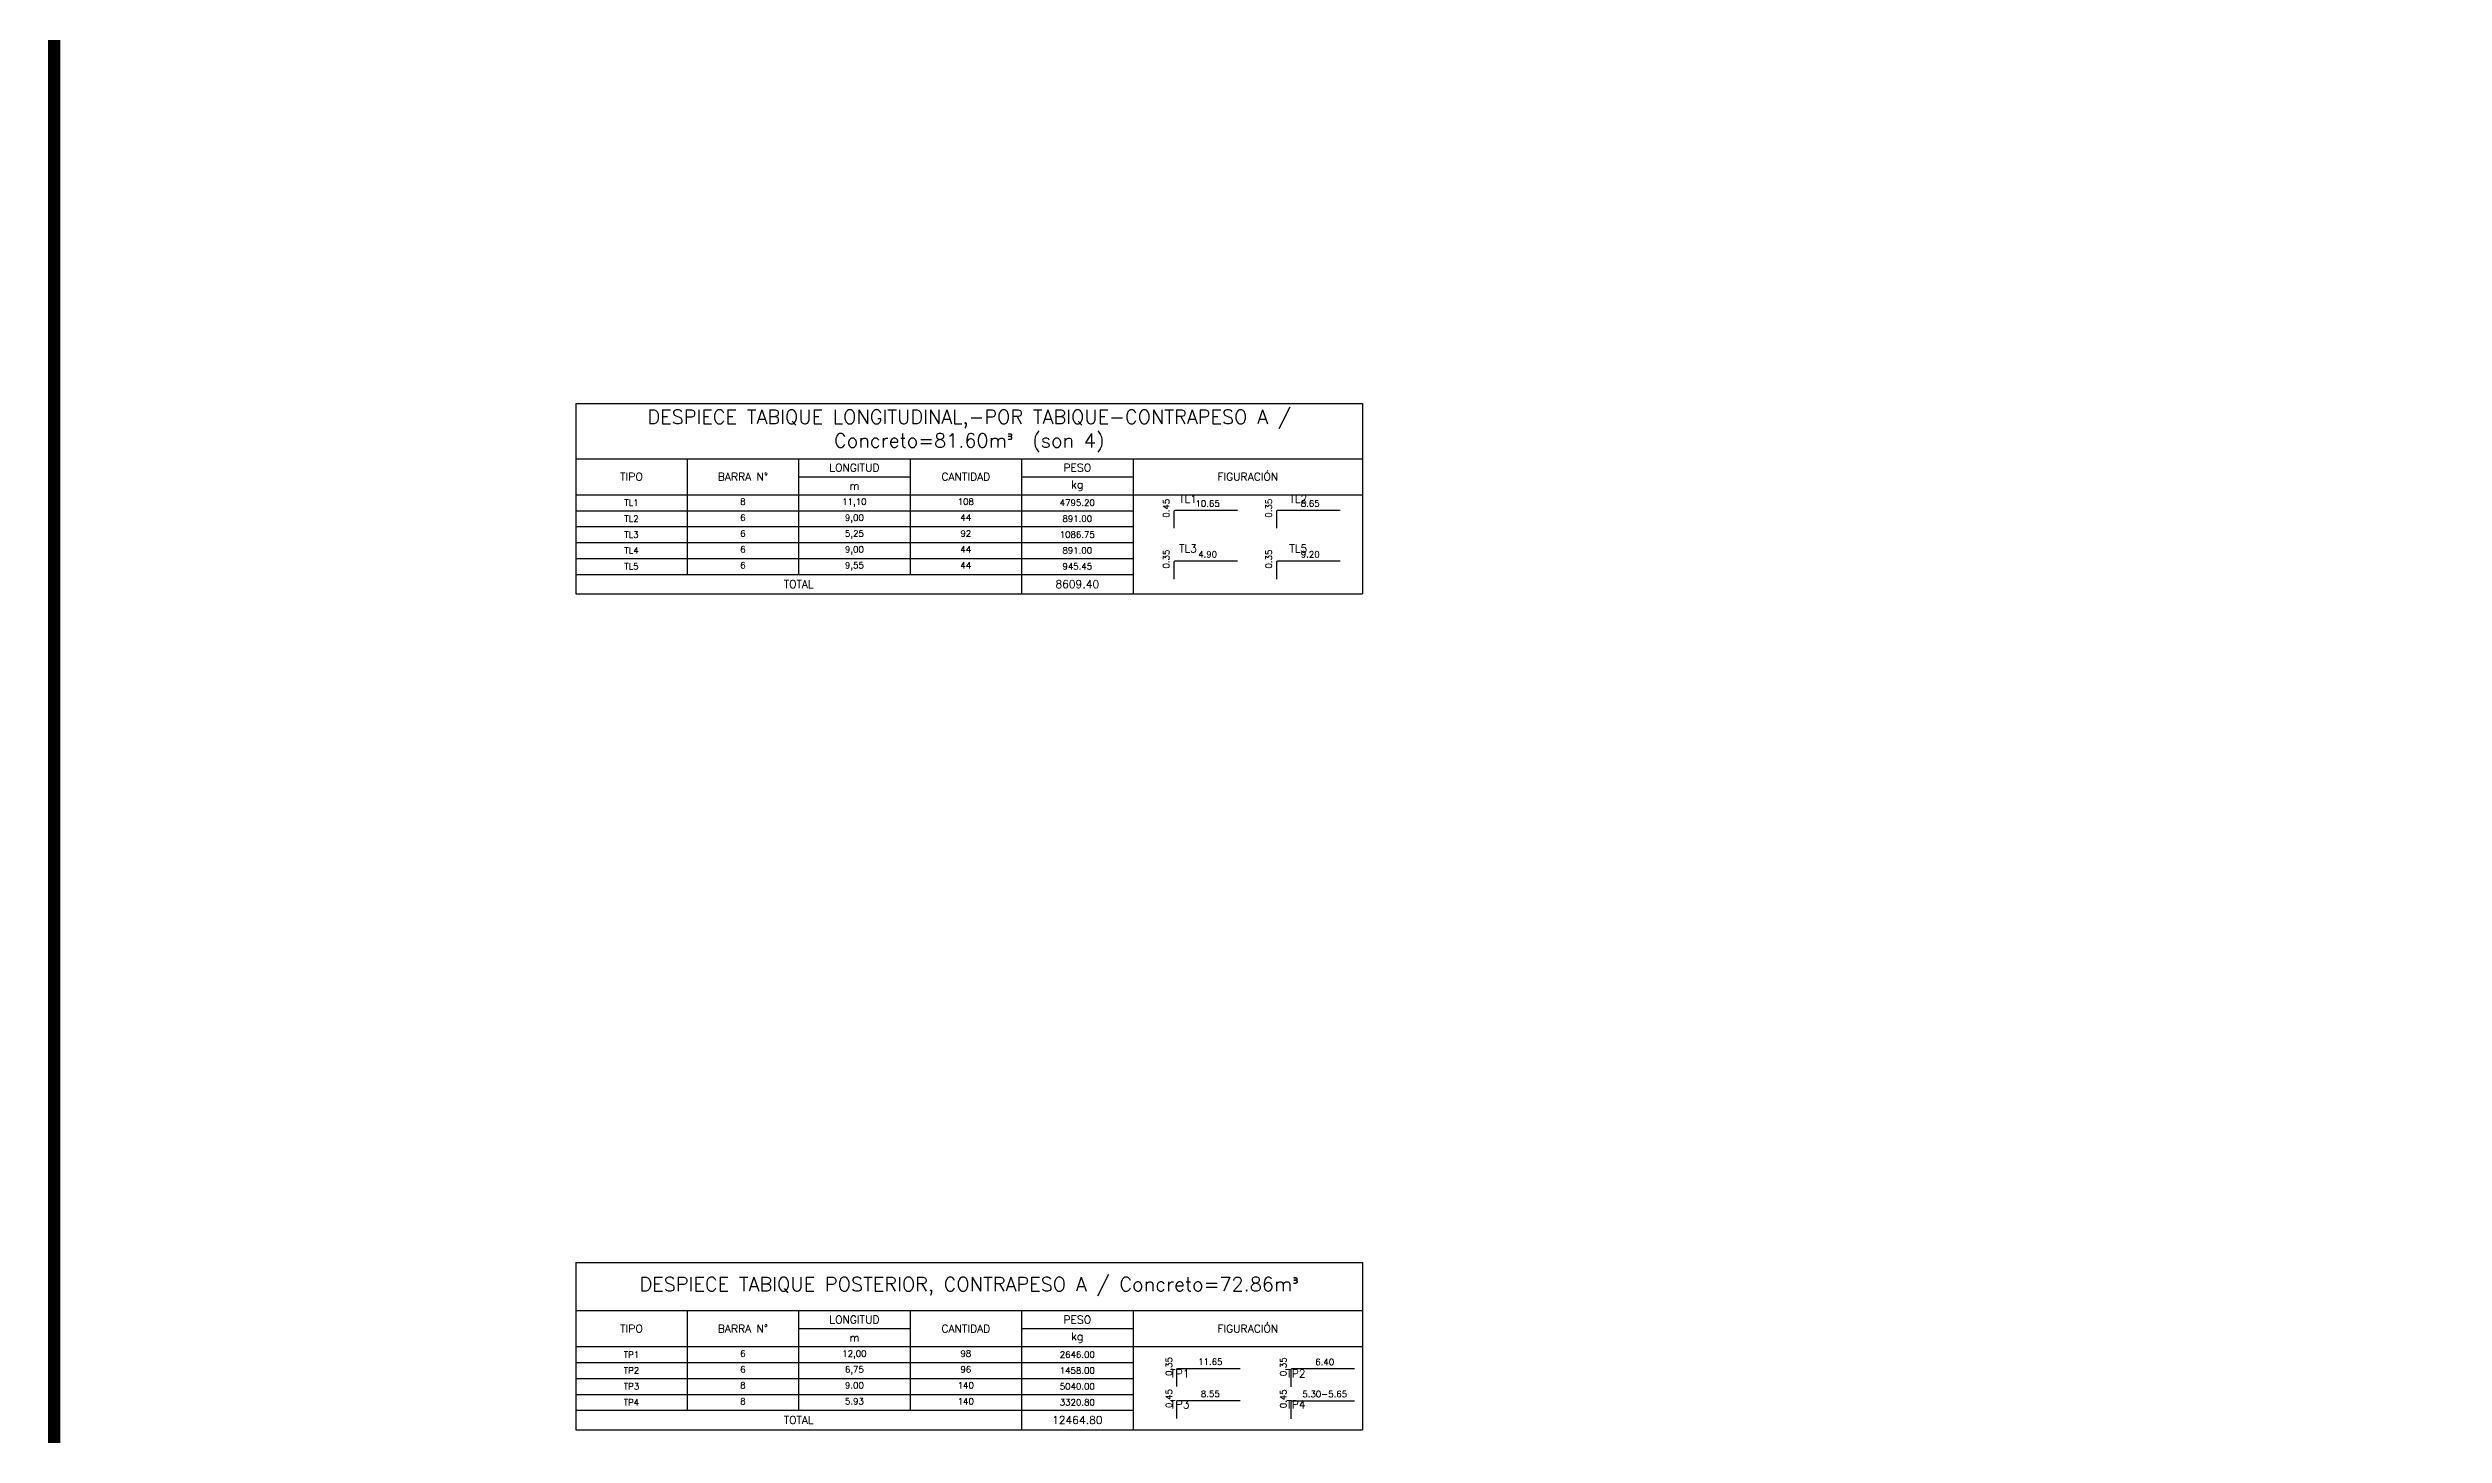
# Model space of a CAD drawing. Header units: metres. Extents: x 1080427 to 1081241, y 976768 to 977191.
# Drawn here: x 1080619.7 to 1080657.82, y 977087.23 to 977109.3 of the extents above; entities that cross this region are included whole.
import ezdxf

# ---------------------------------------------------------------- set-up
doc = ezdxf.new("R2010")
doc.units = ezdxf.units.M
doc.header["$LTSCALE"] = 25.4
doc.layers.add('COTA', color=1, linetype='Continuous', lineweight=30)
doc.layers.add('R80', color=3, linetype='Continuous', lineweight=30)
doc.layers.add('EST', color=150, linetype='Continuous')
doc.layers.add('REGL100', color=4, linetype='Continuous')
doc.styles.add('INTEINSA_Romans', font='ROMANS.shx')
doc.styles.add('romans', font='romans.shx')

# ---------------------------------------------------------------- blocks, each defined once
blk = doc.blocks.new('*T363')
at = {"color": 5, "linetype": 'ByBlock', "lineweight": -2, "transparency": 16777216}
for p, q in [((0, 0), (12.5199669667054, 0)), ((0, 0), (0, -3.031190476031043)), ((12.5199669667054, 0), (12.5199669667054, -3.031190476031043)), ((0, -0.8807142857694998), (12.5199669667054, -0.8807142857694998)), ((1.773251932114363, -0.8807142857694998), (1.773251932114363, -1.45404761901591)), ((3.546503864228725, -0.8807142857694998), (3.546503864228725, -1.45404761901591)), ((5.319755796343088, -0.8807142857694998), (5.319755796343088, -1.45404761901591)), ((7.093007728457451, -0.8807142857694998), (7.093007728457451, -1.45404761901591)), ((8.866259660571814, -0.8807142857694998), (8.866259660571814, -1.45404761901591)), ((0, -1.45404761901591), (12.5199669667054, -1.45404761901591)), ((3.546503864228725, -1.167380952392705), (5.319755796343088, -1.167380952392705)), ((7.093007728457451, -1.167380952392705), (8.866259660571814, -1.167380952392705)), ((0, -2.720714285504073), (8.866259660571814, -2.720714285504073)), ((0, -3.031190476031043), (12.5199669667054, -3.031190476031043)), ((7.093007728457451, -2.720714285504073), (7.093007728457451, -3.031190476031043))]:
    blk.add_line(p, q, dxfattribs=at)
at = {"color": 2, "linetype": 'ByBlock', "lineweight": -2, "transparency": 16777216}
for p, q in [((1.773251932114363, -1.45404761901591), (1.773251932114363, -2.720714285504073)), ((3.546503864228725, -1.45404761901591), (3.546503864228725, -2.720714285504073)), ((5.319755796343088, -1.45404761901591), (5.319755796343088, -2.720714285504073)), ((7.093007728457451, -1.45404761901591), (7.093007728457451, -2.720714285504073)), ((8.866259660571814, -1.45404761901591), (8.866259660571814, -3.031190476031043)), ((0, -1.707380952313542), (8.866259660571814, -1.707380952313542)), ((0, -1.960714285611175), (8.866259660571814, -1.960714285611175)), ((0, -2.214047618908808), (8.866259660571814, -2.214047618908808)), ((0, -2.46738095220644), (8.866259660571814, -2.46738095220644))]:
    blk.add_line(p, q, dxfattribs=at)
at = {"color": 7, "transparency": 16777216, "insert": (6.259983483469114, -0.4403571429429576), "char_height": 0.225, "width": 12.3999669667054, "attachment_point": 5, "style": 'romans'}
blk.add_mtext('DESPIECE TABIQUE LONGITUDINAL,-POR TABIQUE-CONTRAPESO A / Concreto=81.60m{\\fISOCPEUR|b0|i0|c0|p34;³ } (son 4)', dxfattribs=at)
at = {"color": 4, "transparency": 16777216, "char_height": 0.125, "attachment_point": 5, "style": 'romans'}
for s, insert, width in [('TIPO', (0.8866259660571814, -1.16738095250912), 1.653251932114363), ('BARRA N°', (2.659877898171544, -1.16738095250912), 1.653251932114363), ('LONGITUD', (4.433129830285907, -1.024047619081102), 1.653251932114363), ('CANTIDAD', (6.20638176240027, -1.16738095250912), 1.653251932114363), ('PESO', (7.979633694514632, -1.024047619081102), 1.653251932114363), ('FIGURACIÓN', (10.69311331375502, -1.16738095250912), 3.533707306133583), ('m', (4.433129830285907, -1.310714285704307), 1.653251932114363), ('kg', (7.979633694514632, -1.310714285704307), 1.653251932114363), ('TOTAL', (3.546503864228725, -2.875952380825765), 6.973007728457451), ('8609.40', (7.979633694514632, -2.875952380825765), 1.653251932114363)]:
    blk.add_mtext(s, dxfattribs=dict(at, insert=insert, width=width))
at = {"color": 3, "transparency": 16777216, "char_height": 0.1, "width": 1.653251932114363, "style": 'romans'}
for s, insert, attachment_point in [('8', (2.659877898171544, -1.514047619071789), 2), ('11,10', (4.433129830285907, -1.514047619071789), 2), ('108', (6.20638176240027, -1.514047619071789), 2), ('TL1', (0.8866259660571814, -1.580714285722934), 5), ('TL2', (0.8866259660571814, -1.834047619020566), 5), ('6', (2.659877898171544, -1.767380952369422), 2), ('9,00', (4.433129830285907, -1.767380952369422), 2), ('44', (6.20638176240027, -1.767380952369422), 2), ('4795.20', (7.979633694514632, -1.580714285722934), 5), ('891.00', (7.979633694514632, -1.834047619020566), 5), ('TL3', (0.8866259660571814, -2.087380952318199), 5), ('6', (2.659877898171544, -2.020714285667054), 2), ('6', (2.659877898171544, -2.274047618964687), 2), ('5,25', (4.433129830285907, -2.020714285667054), 2), ('9,00', (4.433129830285907, -2.274047618964687), 2), ('92', (6.20638176240027, -2.020714285667054), 2), ('44', (6.20638176240027, -2.274047618964687), 2), ('1086.75', (7.979633694514632, -2.087380952318199), 5), ('TL4', (0.8866259660571814, -2.340714285615832), 5), ('TL5', (0.8866259660571814, -2.594047618913464), 5), ('6', (2.659877898171544, -2.52738095226232), 2), ('9,55', (4.433129830285907, -2.52738095226232), 2), ('44', (6.20638176240027, -2.52738095226232), 2), ('891.00', (7.979633694514632, -2.340714285615832), 5), ('945.45', (7.979633694514632, -2.594047618913464), 5)]:
    blk.add_mtext(s, dxfattribs=dict(at, insert=insert, attachment_point=attachment_point))
blk = doc.blocks.new('*T368')
at = {"color": 5, "linetype": 'ByBlock', "lineweight": -2, "transparency": 16777216}
for p, q in [((0, 0), (12.5199669667054, 0)), ((0, 0), (0, -2.659999999799766)), ((12.5199669667054, 0), (12.5199669667054, -2.659999999799766)), ((0, -0.7628571428358555), (12.5199669667054, -0.7628571428358555)), ((1.773251932114363, -0.7628571428358555), (1.773251932114363, -1.336190476082265)), ((3.546503864228725, -0.7628571428358555), (3.546503864228725, -1.336190476082265)), ((3.546503864228725, -1.04952380945906), (5.319755796343088, -1.04952380945906)), ((5.319755796343088, -0.7628571428358555), (5.319755796343088, -1.336190476082265)), ((7.093007728457451, -0.7628571428358555), (7.093007728457451, -1.336190476082265)), ((7.093007728457451, -1.04952380945906), (8.866259660571814, -1.04952380945906)), ((8.866259660571814, -0.7628571428358555), (8.866259660571814, -1.336190476082265)), ((0, -1.336190476082265), (12.5199669667054, -1.336190476082265)), ((0, -2.349523809272796), (8.866259660571814, -2.349523809272796)), ((0, -2.659999999799766), (12.5199669667054, -2.659999999799766)), ((7.093007728457451, -2.349523809272796), (7.093007728457451, -2.659999999799766))]:
    blk.add_line(p, q, dxfattribs=at)
at = {"color": 2, "linetype": 'ByBlock', "lineweight": -2, "transparency": 16777216}
for p, q in [((1.773251932114363, -1.336190476082265), (1.773251932114363, -2.349523809272796)), ((3.546503864228725, -1.336190476082265), (3.546503864228725, -2.349523809272796)), ((5.319755796343088, -1.336190476082265), (5.319755796343088, -2.349523809272796)), ((7.093007728457451, -1.336190476082265), (7.093007728457451, -2.349523809272796)), ((8.866259660571814, -1.336190476082265), (8.866259660571814, -2.659999999799766)), ((0, -1.589523809379898), (8.866259660571814, -1.589523809379898)), ((0, -1.842857142677531), (8.866259660571814, -1.842857142677531)), ((0, -2.096190475975163), (8.866259660571814, -2.096190475975163))]:
    blk.add_line(p, q, dxfattribs=at)
at = {"color": 7, "transparency": 16777216, "insert": (6.259983483469114, -0.3814285714179277), "char_height": 0.225, "width": 12.3999669667054, "attachment_point": 5, "style": 'romans'}
blk.add_mtext('DESPIECE TABIQUE POSTERIOR, CONTRAPESO A / Concreto=72.86m{\\fISOCPEUR|b0|i0|c0|p34;³}', dxfattribs=at)
at = {"color": 4, "transparency": 16777216, "char_height": 0.125, "attachment_point": 5, "style": 'romans'}
for s, insert, width in [('TIPO', (0.8866259660571814, -1.049523809575476), 1.653251932114363), ('BARRA N°', (2.659877898171544, -1.049523809575476), 1.653251932114363), ('LONGITUD', (4.433129830285907, -0.906190476147458), 1.653251932114363), ('CANTIDAD', (6.20638176240027, -1.049523809575476), 1.653251932114363), ('PESO', (7.979633694514632, -0.906190476147458), 1.653251932114363), ('kg', (7.979633694514632, -1.192857142887078), 1.653251932114363), ('FIGURACIÓN', (10.69311331375502, -1.049523809575476), 3.533707306133583), ('m', (4.433129830285907, -1.192857142887078), 1.653251932114363), ('TOTAL', (3.546503864228725, -2.504761904594488), 6.973007728457451), ('12464.80', (7.979633694514632, -2.504761904594488), 1.653251932114363)]:
    blk.add_mtext(s, dxfattribs=dict(at, insert=insert, width=width))
at = {"color": 3, "transparency": 16777216, "char_height": 0.1, "width": 1.653251932114363, "style": 'romans'}
for s, insert, attachment_point in [('TP1', (0.8866259660571814, -1.462857142789289), 5), ('6', (2.659877898171544, -1.396190476138145), 2), ('12,00', (4.433129830285907, -1.396190476138145), 2), ('98', (6.20638176240027, -1.396190476138145), 2), ('2646.00', (7.979633694514632, -1.462857142789289), 5), ('TP2', (0.8866259660571814, -1.716190476086922), 5), ('8', (2.659877898171544, -1.90285714273341), 2), ('6', (2.659877898171544, -1.649523809435777), 2), ('9.00', (4.433129830285907, -1.90285714273341), 2), ('6,75', (4.433129830285907, -1.649523809435777), 2), ('140', (6.20638176240027, -1.90285714273341), 2), ('96', (6.20638176240027, -1.649523809435777), 2), ('1458.00', (7.979633694514632, -1.716190476086922), 5), ('TP3', (0.8866259660571814, -1.969523809384555), 5), ('TP4', (0.8866259660571814, -2.222857142682187), 5), ('8', (2.659877898171544, -2.156190476031043), 2), ('5.93', (4.433129830285907, -2.156190476031043), 2), ('140', (6.20638176240027, -2.156190476031043), 2), ('5040.00', (7.979633694514632, -1.969523809384555), 5), ('3320.80', (7.979633694514632, -2.222857142682187), 5)]:
    blk.add_mtext(s, dxfattribs=dict(at, insert=insert, attachment_point=attachment_point))

msp = doc.modelspace()

# ---------------------------------------------------------------- linework, layer by layer
at = {"layer": 'COTA', "const_width": 0.2}
msp.add_lwpolyline([(1080619.797527145, 977153.2340773521), (1081240.811784207, 977153.2340773521), (1081240.811784207, 976870.9409858824), (1080619.797527145, 976870.9409858824)], close=True, dxfattribs=at)
at = {"layer": 'EST', "transparency": 33554687}
for points in [[(1080638.625018315, 977101.9411758541), (1080637.626546163, 977101.9411758541, 0.414213562373095), (1080637.611546163, 977101.9261758539), (1080637.611546163, 977101.6577747476)], [(1080640.257637156, 977101.9411758541), (1080639.259165004, 977101.9411758541, 0.414213562373095), (1080639.244165004, 977101.9261758539), (1080639.244165004, 977101.6577747476)], [(1080638.625018315, 977101.1323383712), (1080637.626546163, 977101.1323383712, 0.414213562373095), (1080637.611546163, 977101.1173383711), (1080637.611546163, 977100.8489372648)], [(1080640.257637156, 977101.1323383712), (1080639.259165004, 977101.1323383712, 0.414213562373095), (1080639.244165004, 977101.1173383711), (1080639.244165004, 977100.8489372648)], [(1080638.667799219, 977088.2857939983), (1080637.669327066, 977088.2857939983, 0.414213562373095), (1080637.654327066, 977088.2707939981), (1080637.654327066, 977088.0023928918)], [(1080640.488097769, 977088.281773062), (1080639.489625616, 977088.281773062, 0.414213562373095), (1080639.474625617, 977088.2667730618), (1080639.474625617, 977087.9983719555)], [(1080638.667799219, 977087.7755110341), (1080637.669327066, 977087.7755110341, 0.414213562373095), (1080637.654327066, 977087.7605110339), (1080637.654327066, 977087.4921099276)], [(1080640.488097769, 977087.7714900977), (1080639.489625616, 977087.7714900977, 0.414213562373095), (1080639.474625617, 977087.7564900976), (1080639.474625617, 977087.4880889913)]]:
    msp.add_lwpolyline(points, format="xyb", dxfattribs=at)

# ---------------------------------------------------------------- block references
for name, p in [('*T363', (1080628.095351568, 977103.6447124869)), ('*T368', (1080628.095351568, 977089.9735004415))]:
    msp.add_blockref(name, p)

# ---------------------------------------------------------------- texts
at = {"layer": 'R80', "transparency": 33554687, "char_height": 0.1, "width": 0.659385513572488, "attachment_point": 3, "rotation": 90, "style": 'romans'}
for s, insert in [('0.45', (1080637.439192468, 977102.1261450278)), ('0.35', (1080639.071811309, 977102.1261450278)), ('0.35', (1080637.439192468, 977101.317307545)), ('0.35', (1080639.071811309, 977101.317307545)), ('0.35', (1080637.481973371, 977088.470763172)), ('0.35', (1080639.302271921, 977088.4667422357)), ('0.45', (1080637.481973371, 977087.9604802078)), ('0.45', (1080639.302271921, 977087.9564592715))]:
    msp.add_mtext(s, dxfattribs=dict(at, insert=insert))
at = {"layer": 'R80', "transparency": 33554687, "char_height": 0.1, "attachment_point": 2, "style": 'romans'}
for s, insert, width in [('10.65', (1080638.148704556, 977102.1015232997), 0.876190273615066), ('8.65', (1080639.781323397, 977102.1015232997), 0.7436497114249507), ('4.90', (1080638.148704556, 977101.2926858169), 0.876190273615066), ('9.20', (1080639.781323397, 977101.2926858169), 0.7436497114249507), ('11.65', (1080638.191485459, 977088.4461414439), 0.876190273615066), ('6.40', (1080640.011784009, 977088.4421205076), 0.7436497114249507), ('8.55', (1080638.191485459, 977087.9358584797), 0.876190273615066), ('5.30-5.65', (1080640.011784009, 977087.9318375434), 0.7436497114249507)]:
    msp.add_mtext(s, dxfattribs=dict(at, insert=insert, width=width))
at = {"layer": 'REGL100', "color": 4, "lineweight": 30, "transparency": 33554687, "char_height": 0.125, "attachment_point": 1, "line_spacing_factor": 0.9, "style": 'INTEINSA_Romans'}
for s, insert in [('^ITL1', (1080637.193908951, 977102.1879193331)), ('^ITL2', (1080638.948535328, 977102.1879193331)), ('^ITL3', (1080637.193908951, 977101.3975299117)), ('^ITL5', (1080638.948535328, 977101.3975299117)), ('^ITP1', (1080637.054223469, 977088.2715116972)), ('^ITP2', (1080638.902689702, 977088.2715116972)), ('^ITP3', (1080637.054223469, 977087.7796767944)), ('^ITP4', (1080638.902689702, 977087.7796767944))]:
    msp.add_mtext(s, dxfattribs=dict(at, insert=insert))

doc.saveas('drawing.dxf')
